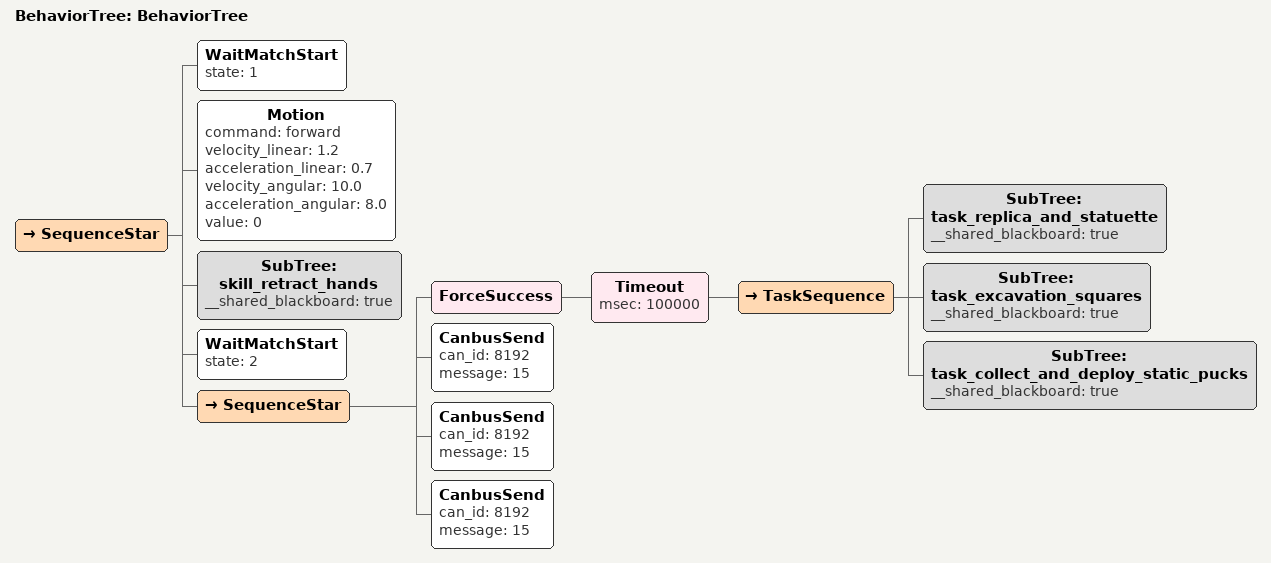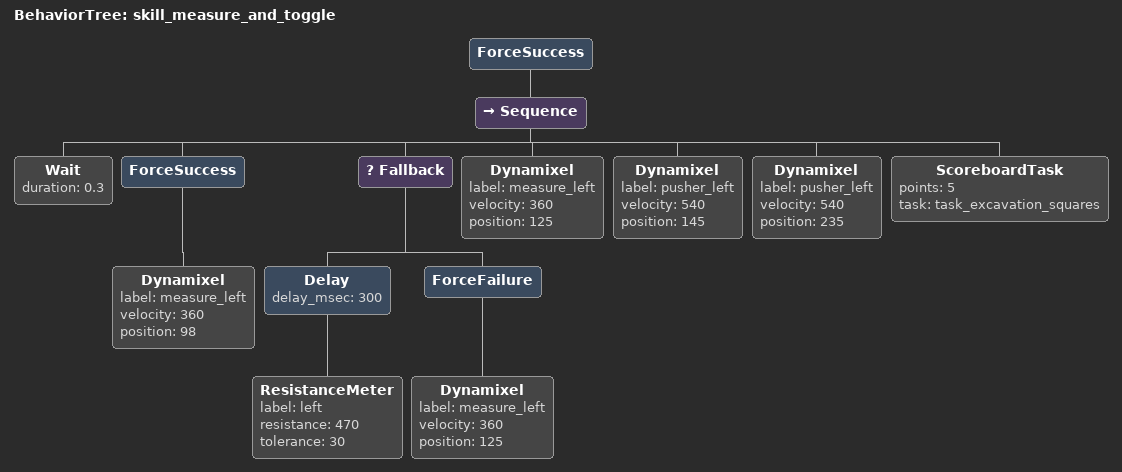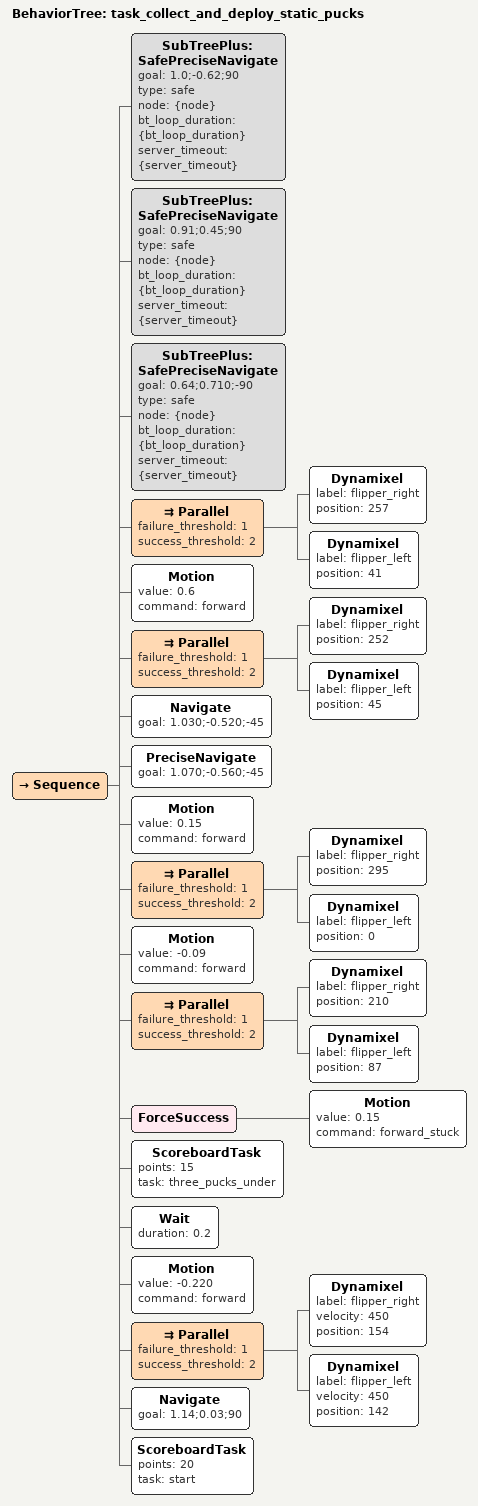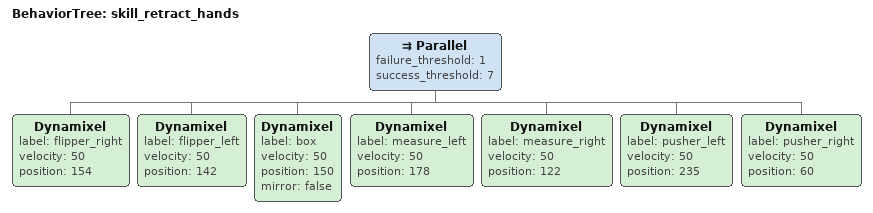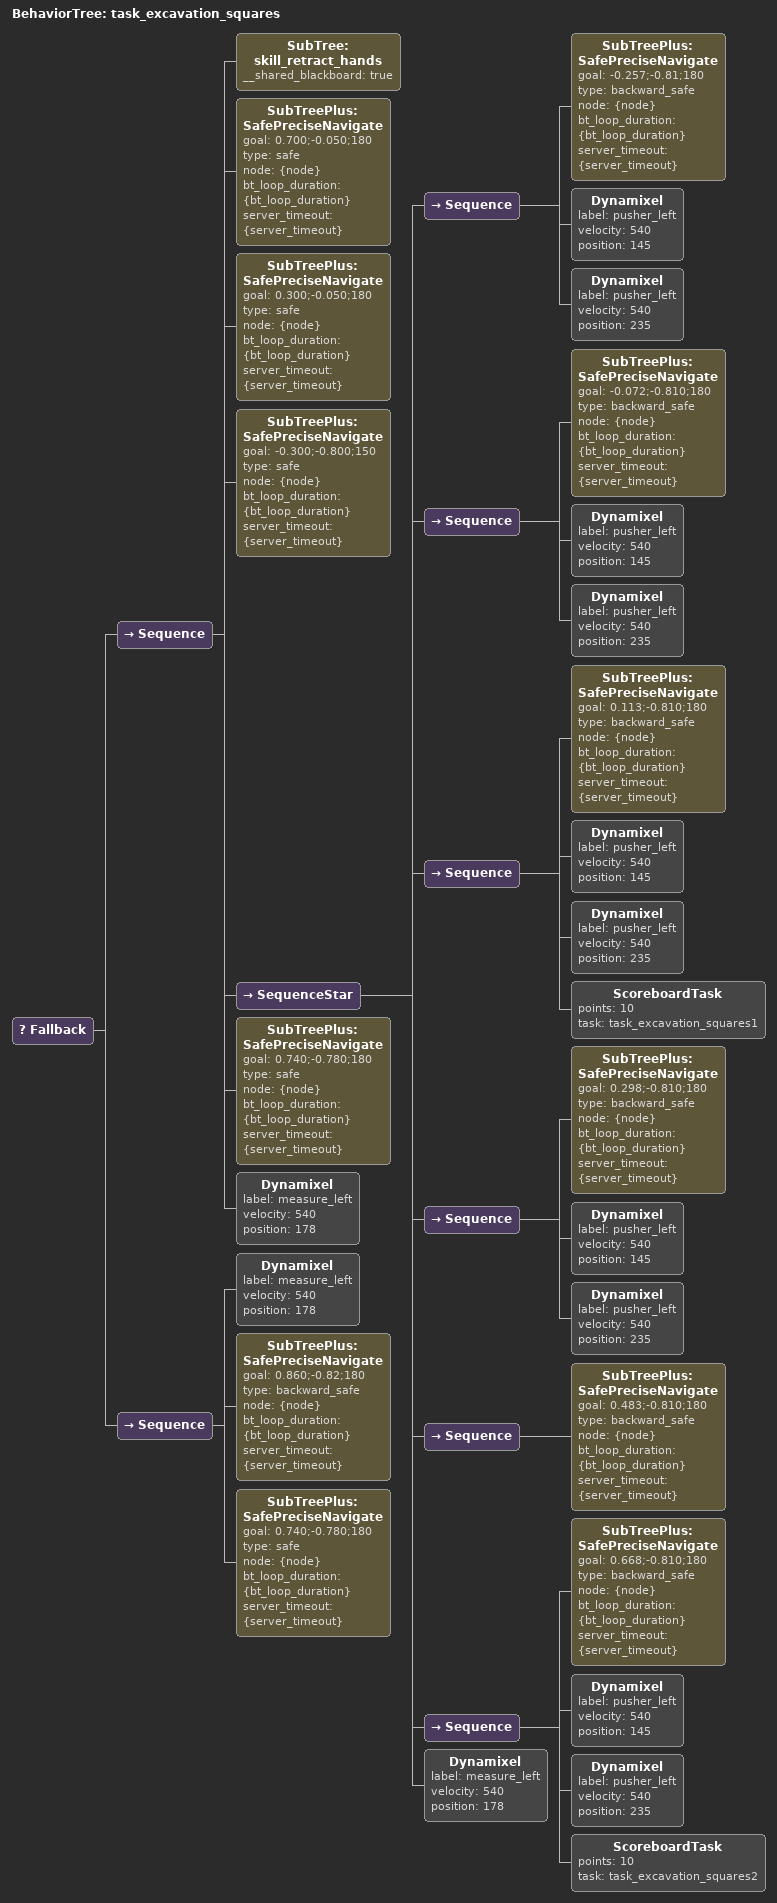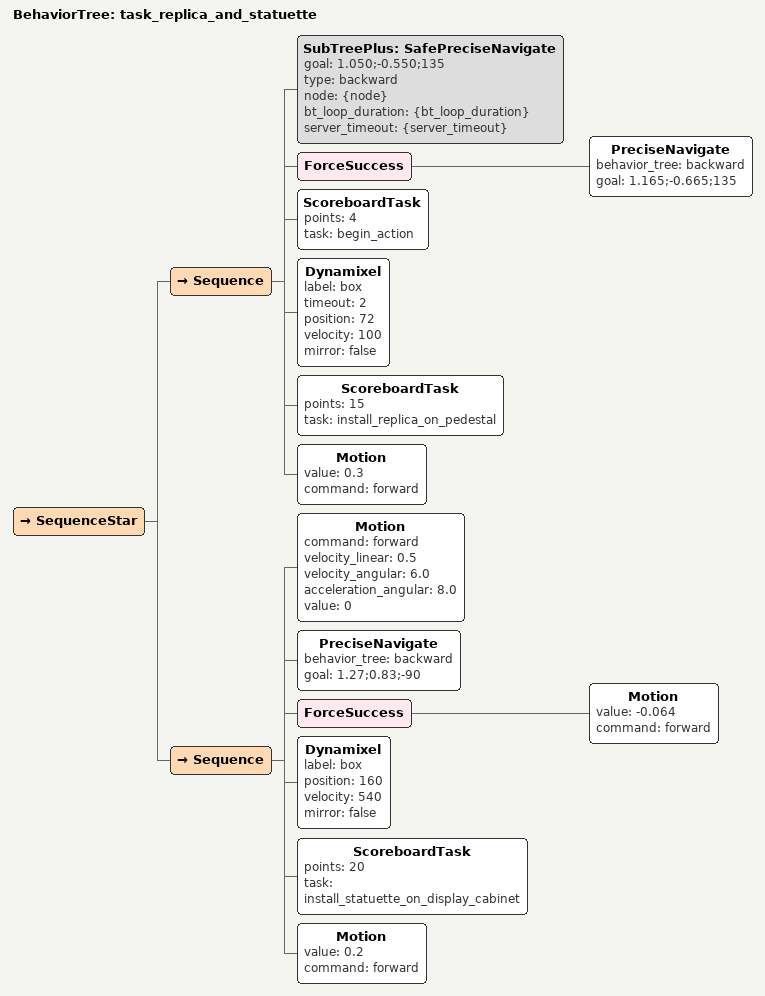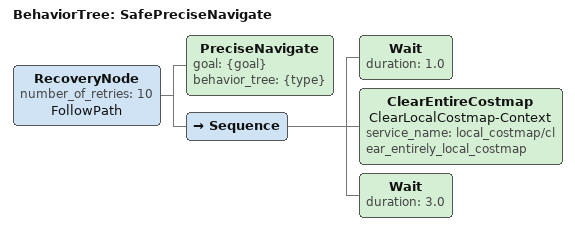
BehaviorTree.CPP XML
<root main_tree_to_execute="BehaviorTree">
    <BehaviorTree ID="BehaviorTree">
        <SequenceStar>

            <WaitMatchStart state="1"/>

            <Motion command="forward" velocity_linear="1.2" acceleration_linear="0.7" velocity_angular="10.0" acceleration_angular="8.0" value="0" />
            <SubTree ID="skill_retract_hands" __shared_blackboard="true" />

            <WaitMatchStart state="2"/>

	    <SequenceStar>
              <ForceSuccess>
                <Timeout msec="100000">

            <TaskSequence>

                <SubTree ID="task_replica_and_statuette" __shared_blackboard="true" />
                <SubTree ID="task_excavation_squares" __shared_blackboard="true" />
                <SubTree ID="task_collect_and_deploy_static_pucks" __shared_blackboard="true"/>
            </TaskSequence>

            </Timeout>
            </ForceSuccess>
	     <CanbusSend can_id="8192" message="15" />
                <CanbusSend can_id="8192" message="15" />
                <CanbusSend can_id="8192" message="15" />

                </SequenceStar>

        </SequenceStar>
    </BehaviorTree>
    <BehaviorTree ID="skill_measure_and_toggle">
        <ForceSuccess>
            <Sequence>
                <Wait duration="0.3" />
                <ForceSuccess>
                    <Dynamixel label="measure_left" velocity="360" position="98" />
                </ForceSuccess>
                <Fallback>
                    <Delay delay_msec="300">
                        <ResistanceMeter label="left" resistance="470" tolerance="30" />
                    </Delay>
                    <ForceFailure>
                        <Dynamixel label="measure_left" velocity="360" position="125" />
                    </ForceFailure>
                </Fallback>
                <Dynamixel label="measure_left" velocity="360" position="125" />
                <Dynamixel label="pusher_left" velocity="540" position="145" />
                <Dynamixel label="pusher_left" velocity="540" position="235" />
                <ScoreboardTask points="5" task="task_excavation_squares"/>
            </Sequence>
        </ForceSuccess>
    </BehaviorTree>
    <BehaviorTree ID="task_collect_and_deploy_static_pucks">
	<Sequence>
                <SubTreePlus ID="SafePreciseNavigate" goal="1.0;-0.62;90" type="safe" node="{node}" bt_loop_duration="{bt_loop_duration}" server_timeout="{server_timeout}" />
                <SubTreePlus ID="SafePreciseNavigate" goal="0.91;0.45;90" type="safe" node="{node}" bt_loop_duration="{bt_loop_duration}" server_timeout="{server_timeout}" />
                <SubTreePlus ID="SafePreciseNavigate" goal="0.64;0.710;-90" type="safe" node="{node}" bt_loop_duration="{bt_loop_duration}" server_timeout="{server_timeout}" />

	        <Parallel failure_threshold="1" success_threshold="2">
			    <Dynamixel label="flipper_right" position="257"/>
			    <Dynamixel label="flipper_left" position="41"/>
		</Parallel>

	        <Motion value="0.6" command="forward"/>

	        <Parallel failure_threshold="1" success_threshold="2">
                <Dynamixel label="flipper_right" position="252"/>
                <Dynamixel label="flipper_left" position="45"/>
		    </Parallel>

            <Navigate goal="1.030;-0.520;-45"/>
            <PreciseNavigate goal="1.070;-0.560;-45"/>

	        <Motion value="0.15" command="forward"/>

	        <Parallel failure_threshold="1" success_threshold="2">
			    <Dynamixel label="flipper_right" position="295"/>
			    <Dynamixel label="flipper_left" position="0"/>
		    </Parallel>

            <Motion value="-0.09" command="forward"/>

	        <Parallel failure_threshold="1" success_threshold="2">
			<Dynamixel label="flipper_right" position="210"/>
			<Dynamixel label="flipper_left" position="87"/>
		    </Parallel>

            <!-- Stuck guraj ispod -->
            <ForceSuccess>
    	        <Motion value="0.15" command="forward_stuck"/>
            </ForceSuccess>
            <ScoreboardTask points="15" task="three_pucks_under"/>

            <Wait duration="0.2" />

	        <Motion value="-0.220" command="forward"/>

            <Parallel failure_threshold="1" success_threshold="2">
                <Dynamixel label="flipper_right" velocity="450" position="154" />
                <Dynamixel label="flipper_left" velocity="450" position="142" />
            </Parallel>

            <Navigate goal="1.14;0.03;90"/>
            <ScoreboardTask points="20" task="start"/>

	</Sequence>
    </BehaviorTree>
    <BehaviorTree ID="skill_retract_hands">
        <Parallel failure_threshold="1" success_threshold="7">
            <Dynamixel label="flipper_right" velocity="50" position="154" />
            <Dynamixel label="flipper_left" velocity="50" position="142" />
            <Dynamixel label="box" velocity="50" position="150" mirror="false"/>
            <Dynamixel label="measure_left" velocity="50" position="178" />
            <Dynamixel label="measure_right"  velocity="50" position="122" />
            <Dynamixel label="pusher_left" velocity="50" position="235" />
            <Dynamixel label="pusher_right" velocity="50" position="60" />
        </Parallel>
    </BehaviorTree>
    <BehaviorTree ID="task_excavation_squares">
        <Fallback>
        	<Sequence>
        	    <SubTree ID="skill_retract_hands" __shared_blackboard="true" />

                <SubTreePlus ID="SafePreciseNavigate" goal="0.700;-0.050;180" type="safe" node="{node}" bt_loop_duration="{bt_loop_duration}" server_timeout="{server_timeout}" />
                <SubTreePlus ID="SafePreciseNavigate" goal="0.300;-0.050;180" type="safe" node="{node}" bt_loop_duration="{bt_loop_duration}" server_timeout="{server_timeout}" />

        	    <SubTreePlus ID="SafePreciseNavigate" goal="-0.300;-0.800;150" type="safe" node="{node}" bt_loop_duration="{bt_loop_duration}" server_timeout="{server_timeout}" />

                <!-- Priprema -->
                <!--NavigateThrough goal="1.049;-0.07;180|0.539;-0.089;150|0.079;-0.089;150|-0.071;-0.408;150|-0.300;-0.800;150"/-->

                <SequenceStar>

                        <Sequence>
                            <!--Sedma plocica-->
                            <SubTreePlus ID="SafePreciseNavigate" goal="-0.257;-0.81;180" type="backward_safe" node="{node}" bt_loop_duration="{bt_loop_duration}" server_timeout="{server_timeout}" />
                            <Dynamixel label="pusher_left" velocity="540" position="145" />
                            <Dynamixel label="pusher_left" velocity="540" position="235" />                         </Sequence>

                        <Sequence>
                            <!--Sesta plocica-->
                            <SubTreePlus ID="SafePreciseNavigate" goal="-0.072;-0.810;180" type="backward_safe" node="{node}" bt_loop_duration="{bt_loop_duration}" server_timeout="{server_timeout}" />
                            <Dynamixel label="pusher_left" velocity="540" position="145" />
                            <Dynamixel label="pusher_left" velocity="540" position="235" />
                        </Sequence>

                        <Sequence>
                            <!--Peta plocica-->
                            <SubTreePlus ID="SafePreciseNavigate" goal="0.113;-0.810;180" type="backward_safe" node="{node}" bt_loop_duration="{bt_loop_duration}" server_timeout="{server_timeout}" />
                            <Dynamixel label="pusher_left" velocity="540" position="145" />
                            <Dynamixel label="pusher_left" velocity="540" position="235" />
                            <ScoreboardTask points="10" task="task_excavation_squares1"/>
                       </Sequence>

                        <Sequence>
                            <!--Cetvrta plocica-->
                            <SubTreePlus ID="SafePreciseNavigate" goal="0.298;-0.810;180" type="backward_safe" node="{node}" bt_loop_duration="{bt_loop_duration}" server_timeout="{server_timeout}" />
                            <Dynamixel label="pusher_left" velocity="540" position="145" />
                            <Dynamixel label="pusher_left" velocity="540" position="235" />
                        </Sequence>

                        <Sequence>
                            <!--Treca plocica-->
                            <SubTreePlus ID="SafePreciseNavigate" goal="0.483;-0.810;180" type="backward_safe" node="{node}" bt_loop_duration="{bt_loop_duration}" server_timeout="{server_timeout}" />
                        </Sequence>

                        <Sequence>
                            <!--Druga plocica-->
                            <SubTreePlus ID="SafePreciseNavigate" goal="0.668;-0.810;180" type="backward_safe" node="{node}" bt_loop_duration="{bt_loop_duration}" server_timeout="{server_timeout}" />
                            <Dynamixel label="pusher_left" velocity="540" position="145" />
                            <Dynamixel label="pusher_left" velocity="540" position="235" />
                            <ScoreboardTask points="10" task="task_excavation_squares2"/>
                        </Sequence>

                        <Dynamixel label="measure_left" velocity="540" position="178" />

                </SequenceStar>
                <SubTreePlus ID="SafePreciseNavigate" goal="0.740;-0.780;180" type="safe" node="{node}" bt_loop_duration="{bt_loop_duration}" server_timeout="{server_timeout}" />
                <!--Kada zavrsi spusti ruku-->
                <Dynamixel label="measure_left" velocity="540" position="178" />
        	</Sequence>
            <Sequence>
                <Dynamixel label="measure_left" velocity="540" position="178" />
                <SubTreePlus ID="SafePreciseNavigate" goal="0.860;-0.82;180" type="backward_safe" node="{node}" bt_loop_duration="{bt_loop_duration}" server_timeout="{server_timeout}" />
                <SubTreePlus ID="SafePreciseNavigate" goal="0.740;-0.780;180" type="safe" node="{node}" bt_loop_duration="{bt_loop_duration}" server_timeout="{server_timeout}" />
            </Sequence>
        </Fallback>
    </BehaviorTree>
    <BehaviorTree ID="task_replica_and_statuette">
        <SequenceStar>
            <!--Navigate behavior_tree="" goal="1;-0.45;60" /-->
            <Sequence>
                <SubTreePlus ID="SafePreciseNavigate" goal="1.050;-0.550;135" type="backward" node="{node}" bt_loop_duration="{bt_loop_duration}" server_timeout="{server_timeout}" />
                <!--PreciseNavigate behavior_tree="backward" goal="1.05;-0.55;135" /-->
                <ForceSuccess>
                    <PreciseNavigate behavior_tree="backward" goal="1.165;-0.665;135" />
                </ForceSuccess>

                <!-- Uzmi kocku -->
                <ScoreboardTask points="4" task="begin_action" />
                <Dynamixel label="box" timeout="2" position="72" velocity="100" mirror="false"/>
                <ScoreboardTask points="15" task="install_replica_on_pedestal" />
                <Motion value="0.3" command="forward" />
            </Sequence>
            <Sequence>
                <Motion command="forward" velocity_linear="0.5" velocity_angular="6.0" acceleration_angular="8.0" value="0" />

                <!-- Ostavi statuetu u kucicu -->
                <PreciseNavigate behavior_tree="backward" goal="1.27;0.83;-90" />
                <ForceSuccess>
                    <Motion value="-0.064" command="forward" />
                </ForceSuccess>
                <Dynamixel label="box" position="160" velocity="540" mirror="false"/>
                <ScoreboardTask points="20" task="install_statuette_on_display_cabinet" />

                <Motion value="0.2" command="forward" />
            </Sequence>
        </SequenceStar>
    </BehaviorTree>
    <BehaviorTree ID="SafePreciseNavigate">
        <RecoveryNode number_of_retries="10" name="FollowPath">
            <PreciseNavigate goal="{goal}" behavior_tree="{type}" />
            <Sequence>
                <Wait duration="1.0" />
                <ClearEntireCostmap name="ClearLocalCostmap-Context" service_name="local_costmap/clear_entirely_local_costmap" />
                <Wait duration="3.0" />
            </Sequence>
        </RecoveryNode>
    </BehaviorTree>
</root>
